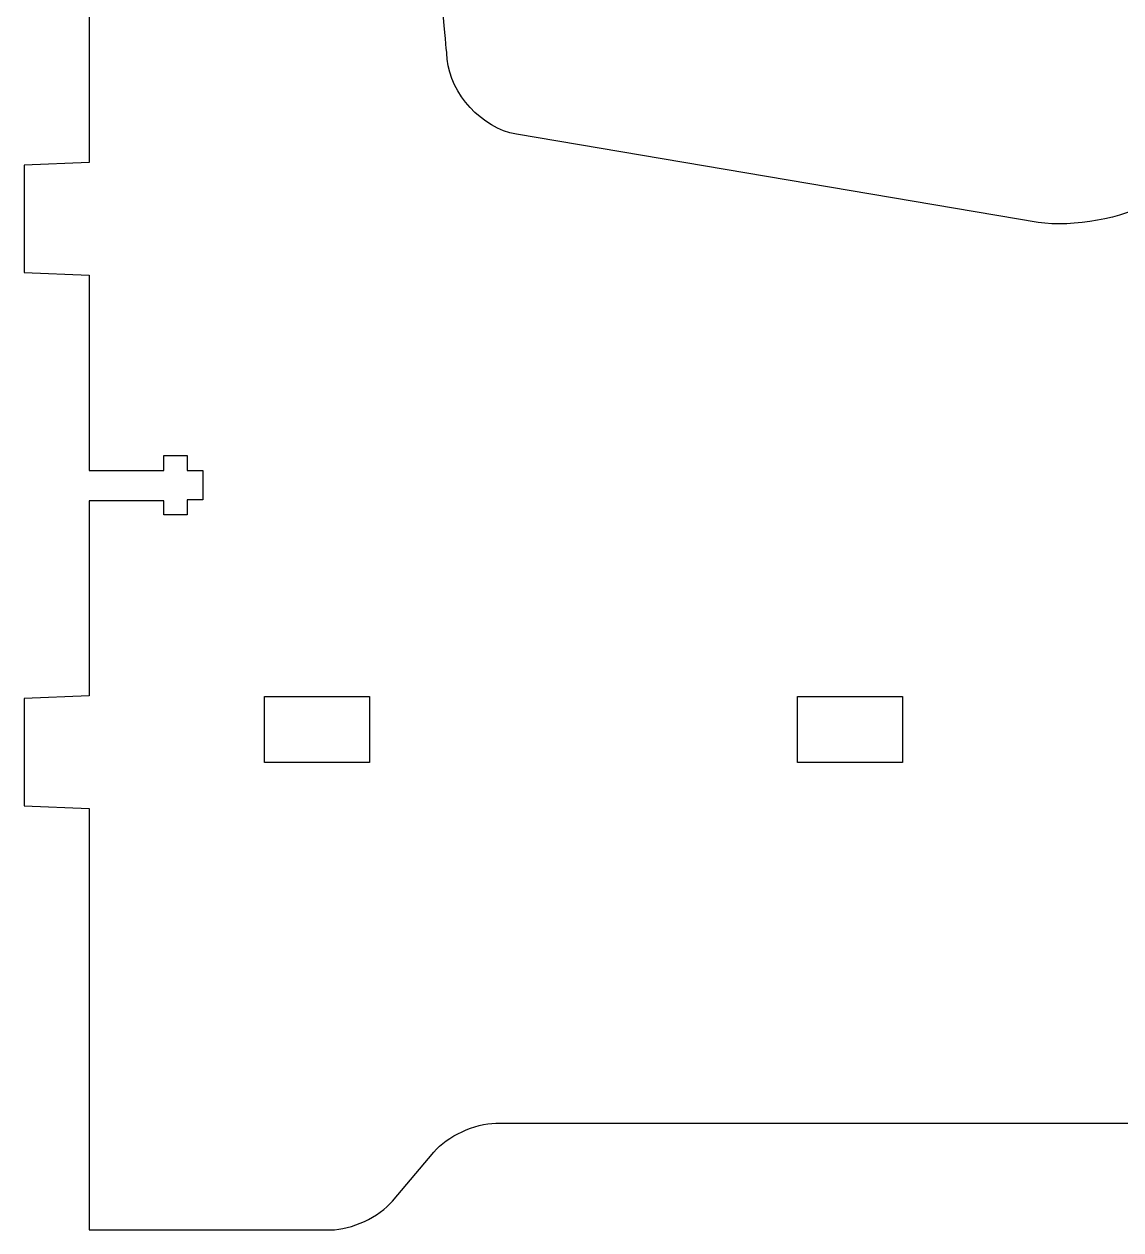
# Model space of a CAD drawing. Extents: x 16 to 1660, y 62 to 1240.
# Drawn here: x 32.7 to 115, y 61.6 to 152.1 of the extents above; entities that cross this region are included whole.
import ezdxf

# ---------------------------------------------------------------- set-up
doc = ezdxf.new("R2010")
doc.units = 0
doc.layers.get('0').update_dxf_attribs({"linetype": 'CONTINUOUS'})

msp = doc.modelspace()

# ---------------------------------------------------------------- linework, layer by layer
at = {"color": 7}
for points in [[(37.603007, 198.61784), (37.603007, 141.682611), (32.731287, 141.482233), (32.731287, 133.43382), (37.603007, 133.233724), (37.603007, 118.601067), (43.217536, 118.601067), (43.217536, 119.721207), (44.977473, 119.721207), (44.977473, 118.601067), (46.131762, 118.601067), (46.131762, 116.381107), (44.977473, 116.381107), (44.977473, 115.261531), (43.217536, 115.261531), (43.217536, 116.326638), (37.603007, 116.326638), (37.603007, 101.681562), (32.731287, 101.481467), (32.731287, 93.440391), (37.603007, 93.240296), (37.603007, 61.638744), (55.733527, 61.638744)], [(108.831944, 137.19302), (69.669096, 143.80972)], [(50.766133, 101.640076), (58.645496, 101.640076), (58.645496, 96.680584), (50.766133, 96.680584), (50.766133, 101.640076), (50.766133, 101.640076)], [(90.766053, 101.640076), (98.645416, 101.640076), (98.645416, 96.680584), (90.766053, 96.680584), (90.766053, 101.640076), (90.766053, 101.640076)], [(68.124211, 69.638898), (268.148364, 69.638898)], [(60.382856, 63.801413), (63.473753, 67.476511)]]:
    msp.add_lwpolyline(points, dxfattribs=at)
for points in [[(64.488342, 149.442593), (64.488342, 149.442593), (60.207878, 194.136716), (60.207878, 241.003667)], [(69.669096, 143.80972), (67.07124, 144.27962), (64.739802, 146.814258), (64.488342, 149.442593)], [(117.260229, 138.724358), (115.237824, 137.506004), (111.444758, 136.816818), (108.831944, 137.19302)], [(63.473753, 67.476511), (64.473949, 68.665513), (66.567191, 69.638898), (68.124211, 69.638898)], [(55.733527, 61.638744), (57.289418, 61.638744), (59.382378, 62.611564), (60.382856, 63.801413)]]:
    msp.add_open_spline(points, degree=3, dxfattribs=at)

doc.saveas('drawing.dxf')
